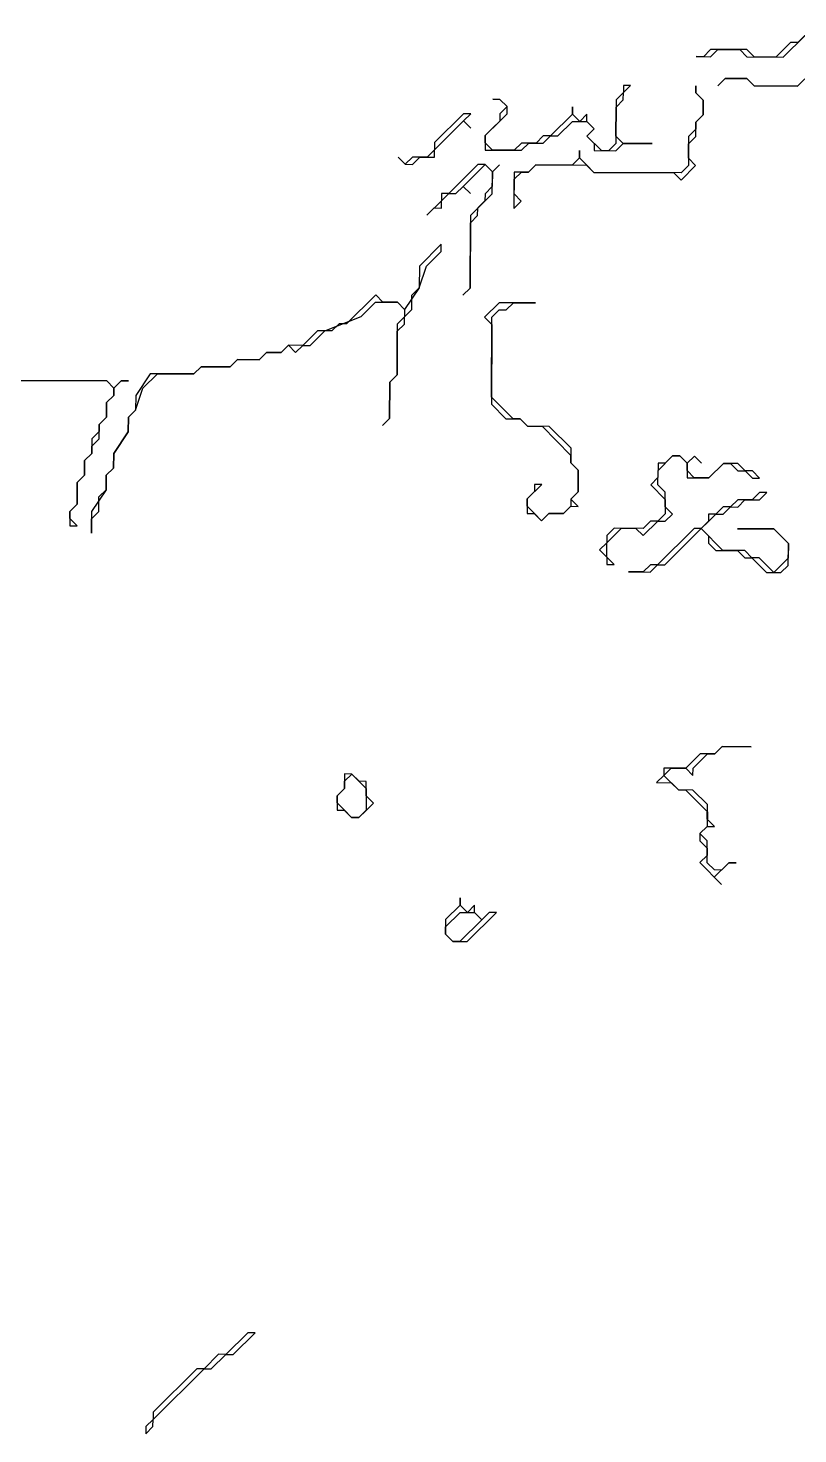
# Model space of a CAD drawing. Header units: inches. Extents: x 0 to 116, y 2 to 63.
# Drawn here: x 44.71 to 51.11, y 10.2 to 21.89 of the extents above; entities that cross this region are included whole.
import ezdxf

# ---------------------------------------------------------------- set-up
doc = ezdxf.new("R2010")
doc.units = ezdxf.units.IN

msp = doc.modelspace()

# ---------------------------------------------------------------- linework, layer by layer
for points in [[(51.23275, 21.89416), (51.11143, 21.77388), (51.05103, 21.77415), (50.9297, 21.65388), (50.7485, 21.65467), (50.68837, 21.71533), (50.38637, 21.71665), (50.32571, 21.65651), (50.26531, 21.65677), (50.38611, 21.65625), (50.44677, 21.71638), (50.62797, 21.71559), (50.6881, 21.65493), (50.9901, 21.65361), (51.17209, 21.83402)], [(51.23275, 21.89416), (51.11143, 21.77388), (51.05103, 21.77415), (50.9297, 21.65388), (50.7485, 21.65467), (50.68837, 21.71533), (50.38637, 21.71665), (50.32571, 21.65651), (50.26531, 21.65677), (50.38611, 21.65625), (50.44677, 21.71638), (50.62797, 21.71559), (50.6881, 21.65493), (50.9901, 21.65361), (51.17209, 21.83402)], [(51.17051, 21.47162), (51.10985, 21.41149), (50.74745, 21.41307), (50.68731, 21.47373), (50.50612, 21.47452), (50.44545, 21.41439), (50.50612, 21.47452), (50.68731, 21.47373), (50.74745, 21.41307), (51.10985, 21.41149), (51.17051, 21.47162)], [(51.17051, 21.47162), (51.10985, 21.41149), (50.74745, 21.41307), (50.68731, 21.47373), (50.50612, 21.47452), (50.44545, 21.41439), (50.50612, 21.47452), (50.68731, 21.47373), (50.74745, 21.41307), (51.10985, 21.41149), (51.17051, 21.47162)], [(44.5155, 18.96384), (45.3611, 18.96015), (45.42123, 18.89948), (45.42097, 18.83909), (45.3603, 18.77895), (45.35978, 18.65815), (45.29911, 18.59801), (45.29885, 18.53762), (45.23819, 18.47748), (45.23766, 18.35668), (45.177, 18.29654), (45.17647, 18.17575), (45.11581, 18.11561), (45.11502, 17.93441), (45.05435, 17.87428), (45.05383, 17.75348), (45.11423, 17.75321), (45.05409, 17.81388), (45.05435, 17.87428), (45.11502, 17.93441), (45.11581, 18.11561), (45.17647, 18.17575), (45.177, 18.29654), (45.23766, 18.35668), (45.23792, 18.41708), (45.29859, 18.47722), (45.29911, 18.59801), (45.35978, 18.65815), (45.3603, 18.77895), (45.42097, 18.83909), (45.42123, 18.89948), (45.48189, 18.95962), (45.54229, 18.95936), (45.48189, 18.95962), (45.42123, 18.89948), (45.3611, 18.96015), (44.5155, 18.96384)], [(44.5155, 18.96384), (45.3611, 18.96015), (45.42123, 18.89948), (45.42097, 18.83909), (45.3603, 18.77895), (45.35978, 18.65815), (45.29911, 18.59801), (45.29885, 18.53762), (45.23819, 18.47748), (45.23766, 18.35668), (45.177, 18.29654), (45.17647, 18.17575), (45.11581, 18.11561), (45.11502, 17.93441), (45.05435, 17.87428), (45.05383, 17.75348), (45.11423, 17.75321), (45.05409, 17.81388), (45.05435, 17.87428), (45.11502, 17.93441), (45.11581, 18.11561), (45.17647, 18.17575), (45.177, 18.29654), (45.23766, 18.35668), (45.23792, 18.41708), (45.29859, 18.47722), (45.29911, 18.59801), (45.35978, 18.65815), (45.3603, 18.77895), (45.42097, 18.83909), (45.42123, 18.89948), (45.48189, 18.95962), (45.54229, 18.95936), (45.48189, 18.95962), (45.42123, 18.89948), (45.3611, 18.96015), (44.5155, 18.96384)]]:
    msp.add_lwpolyline(points)
for points in [[(49.89975, 20.93356), (49.65815, 20.93462), (49.59802, 20.99528), (49.59907, 21.23688), (49.65973, 21.29701), (49.66, 21.35741), (49.72066, 21.41755), (49.66026, 21.41781), (49.66, 21.35741), (49.59933, 21.29728), (49.59775, 20.93488), (49.53709, 20.87474), (49.47669, 20.87501), (49.35642, 20.99633), (49.41708, 21.05647), (49.35694, 21.11713), (49.35721, 21.17753), (49.29655, 21.1174), (49.23641, 21.17806), (49.23667, 21.23846), (49.23641, 21.17806), (49.05442, 20.99765), (48.99402, 20.99792), (48.93336, 20.93778), (48.81256, 20.93831), (48.7519, 20.87817), (48.5707, 20.87896), (48.51056, 20.93962), (48.51083, 21.00002), (48.69281, 21.18043), (48.69308, 21.24083), (48.63294, 21.30149), (48.57254, 21.30176), (48.63294, 21.30149), (48.69308, 21.24083), (48.63242, 21.1807), (48.63215, 21.1203), (48.51083, 21.00002), (48.5103, 20.87922), (48.8123, 20.87791), (48.87296, 20.93804), (48.99376, 20.93752), (49.05442, 20.99765), (49.11482, 20.99739), (49.23615, 21.11766), (49.35694, 21.11713), (49.41708, 21.05647), (49.35642, 20.99633), (49.41655, 20.93567), (49.41629, 20.87527), (49.59749, 20.87448), (49.65815, 20.93462)], [(49.89975, 20.93356), (49.65815, 20.93462), (49.59802, 20.99528), (49.59907, 21.23688), (49.65973, 21.29701), (49.66, 21.35741), (49.72066, 21.41755), (49.66026, 21.41781), (49.66, 21.35741), (49.59933, 21.29728), (49.59775, 20.93488), (49.53709, 20.87474), (49.47669, 20.87501), (49.35642, 20.99633), (49.41708, 21.05647), (49.35694, 21.11713), (49.35721, 21.17753), (49.29655, 21.1174), (49.23641, 21.17806), (49.23667, 21.23846), (49.23641, 21.17806), (49.05442, 20.99765), (48.99402, 20.99792), (48.93336, 20.93778), (48.81256, 20.93831), (48.7519, 20.87817), (48.5707, 20.87896), (48.51056, 20.93962), (48.51083, 21.00002), (48.69281, 21.18043), (48.69308, 21.24083), (48.63294, 21.30149), (48.57254, 21.30176), (48.63294, 21.30149), (48.69308, 21.24083), (48.63242, 21.1807), (48.63215, 21.1203), (48.51083, 21.00002), (48.5103, 20.87922), (48.8123, 20.87791), (48.87296, 20.93804), (48.99376, 20.93752), (49.05442, 20.99765), (49.11482, 20.99739), (49.23615, 21.11766), (49.35694, 21.11713), (49.41708, 21.05647), (49.35642, 20.99633), (49.41655, 20.93567), (49.41629, 20.87527), (49.59749, 20.87448), (49.65815, 20.93462)], [(50.26425, 21.41518), (50.26399, 21.35478), (50.32413, 21.29411), (50.3236, 21.17332), (50.26294, 21.11318), (50.26267, 21.05278), (50.20201, 20.99264), (50.20096, 20.75105), (50.14029, 20.69091), (49.4155, 20.69407), (49.29523, 20.8154), (49.29549, 20.8758), (49.29523, 20.8154), (49.23456, 20.75526), (48.93257, 20.75658), (48.8719, 20.69645), (48.75111, 20.69697), (48.74979, 20.39498), (48.81045, 20.45511), (48.75032, 20.51577), (48.75084, 20.63657), (48.81151, 20.69671), (48.8719, 20.69645), (48.93257, 20.75658), (49.35536, 20.75474), (49.4155, 20.69407), (50.07989, 20.69117), (50.14003, 20.63051), (50.26135, 20.75078), (50.20122, 20.81145), (50.20175, 20.93225), (50.26241, 20.99238), (50.26294, 21.11318), (50.3236, 21.17332), (50.32413, 21.29411), (50.26399, 21.35478)], [(50.26425, 21.41518), (50.26399, 21.35478), (50.32413, 21.29411), (50.3236, 21.17332), (50.26294, 21.11318), (50.26267, 21.05278), (50.20201, 20.99264), (50.20096, 20.75105), (50.14029, 20.69091), (49.4155, 20.69407), (49.29523, 20.8154), (49.29549, 20.8758), (49.29523, 20.8154), (49.23456, 20.75526), (48.93257, 20.75658), (48.8719, 20.69645), (48.75111, 20.69697), (48.74979, 20.39498), (48.81045, 20.45511), (48.75032, 20.51577), (48.75084, 20.63657), (48.81151, 20.69671), (48.8719, 20.69645), (48.93257, 20.75658), (49.35536, 20.75474), (49.4155, 20.69407), (50.07989, 20.69117), (50.14003, 20.63051), (50.26135, 20.75078), (50.20122, 20.81145), (50.20175, 20.93225), (50.26241, 20.99238), (50.26294, 21.11318), (50.3236, 21.17332), (50.32413, 21.29411), (50.26399, 21.35478)], [(48.39082, 21.18175), (48.33042, 21.18201), (48.08777, 20.94147), (48.0875, 20.88107), (48.02684, 20.82093), (47.90604, 20.82146), (47.84538, 20.76133), (47.78524, 20.82199), (47.84538, 20.76133), (47.90578, 20.76106), (47.96644, 20.8212), (48.08724, 20.82067), (48.0875, 20.88107), (48.33015, 21.12161), (48.39029, 21.06095), (48.33015, 21.12161)], [(48.39082, 21.18175), (48.33042, 21.18201), (48.08777, 20.94147), (48.0875, 20.88107), (48.02684, 20.82093), (47.90604, 20.82146), (47.84538, 20.76133), (47.78524, 20.82199), (47.84538, 20.76133), (47.90578, 20.76106), (47.96644, 20.8212), (48.08724, 20.82067), (48.0875, 20.88107), (48.33015, 21.12161), (48.39029, 21.06095), (48.33015, 21.12161)], [(48.63057, 20.7579), (48.56991, 20.69776), (48.50977, 20.75843), (48.44937, 20.75869), (48.20672, 20.51815), (48.14632, 20.51841), (48.14606, 20.45801), (48.02473, 20.33774), (48.08539, 20.39787), (48.14579, 20.39761), (48.14606, 20.45801), (48.20672, 20.51815), (48.26712, 20.51788), (48.32778, 20.57802), (48.38792, 20.51736), (48.32778, 20.57802), (48.50977, 20.75843), (48.56991, 20.69776), (48.56938, 20.57696), (48.50872, 20.51683), (48.50845, 20.45643), (48.38713, 20.33616), (48.38449, 19.73216), (48.32383, 19.67203), (48.38449, 19.73216), (48.38686, 20.27576), (48.44753, 20.33589), (48.44779, 20.39629), (48.56912, 20.51656), (48.56991, 20.69776)], [(48.63057, 20.7579), (48.56991, 20.69776), (48.50977, 20.75843), (48.44937, 20.75869), (48.20672, 20.51815), (48.14632, 20.51841), (48.14606, 20.45801), (48.02473, 20.33774), (48.08539, 20.39787), (48.14579, 20.39761), (48.14606, 20.45801), (48.20672, 20.51815), (48.26712, 20.51788), (48.32778, 20.57802), (48.38792, 20.51736), (48.32778, 20.57802), (48.50977, 20.75843), (48.56991, 20.69776), (48.56938, 20.57696), (48.50872, 20.51683), (48.50845, 20.45643), (48.38713, 20.33616), (48.38449, 19.73216), (48.32383, 19.67203), (48.38449, 19.73216), (48.38686, 20.27576), (48.44753, 20.33589), (48.44779, 20.39629), (48.56912, 20.51656), (48.56991, 20.69776)], [(48.14448, 20.09561), (47.96249, 19.91521), (47.9617, 19.73401), (47.84011, 19.55334), (47.77997, 19.614), (47.65917, 19.61453), (47.59904, 19.67519), (47.35638, 19.43465), (47.29599, 19.43491), (47.23532, 19.37477), (47.11452, 19.3753), (46.9932, 19.25503), (46.8724, 19.25556), (46.81174, 19.19542), (46.69094, 19.19595), (46.63027, 19.13581), (46.44908, 19.1366), (46.38841, 19.07647), (46.14681, 19.07752), (46.08615, 19.01738), (45.72376, 19.01897), (45.60217, 18.83829), (45.60164, 18.7175), (45.54098, 18.65736), (45.54045, 18.53656), (45.41886, 18.35589), (45.41833, 18.23509), (45.35767, 18.17496), (45.35714, 18.05416), (45.23555, 17.87349), (45.23476, 17.69229), (45.23529, 17.81309), (45.29595, 17.87322), (45.29648, 17.99402), (45.35714, 18.05416), (45.35767, 18.17496), (45.41833, 18.23509), (45.41886, 18.35589), (45.54045, 18.53656), (45.54098, 18.65736), (45.60164, 18.7175), (45.66283, 18.89843), (45.78415, 19.0187), (46.08615, 19.01738), (46.14681, 19.07752), (46.38841, 19.07647), (46.44908, 19.1366), (46.63027, 19.13581), (46.69094, 19.19595), (46.81174, 19.19542), (46.8724, 19.25556), (46.93253, 19.19489), (46.9932, 19.25503), (47.0536, 19.25477), (47.17492, 19.37504), (47.47745, 19.49452), (47.59877, 19.61479), (47.77997, 19.614), (47.84011, 19.55334), (47.83984, 19.49294), (47.77918, 19.4328), (47.77734, 19.01001), (47.71667, 18.94987), (47.71535, 18.64787), (47.65469, 18.58774), (47.71535, 18.64787), (47.71667, 18.94987), (47.77734, 19.01001), (47.77892, 19.3724), (47.83958, 19.43254), (47.83984, 19.49294), (47.90051, 19.55307), (47.90103, 19.67387), (47.9617, 19.73401), (48.02289, 19.91494), (48.14421, 20.03521)], [(48.14448, 20.09561), (47.96249, 19.91521), (47.9617, 19.73401), (47.84011, 19.55334), (47.77997, 19.614), (47.65917, 19.61453), (47.59904, 19.67519), (47.35638, 19.43465), (47.29599, 19.43491), (47.23532, 19.37477), (47.11452, 19.3753), (46.9932, 19.25503), (46.8724, 19.25556), (46.81174, 19.19542), (46.69094, 19.19595), (46.63027, 19.13581), (46.44908, 19.1366), (46.38841, 19.07647), (46.14681, 19.07752), (46.08615, 19.01738), (45.72376, 19.01897), (45.60217, 18.83829), (45.60164, 18.7175), (45.54098, 18.65736), (45.54045, 18.53656), (45.41886, 18.35589), (45.41833, 18.23509), (45.35767, 18.17496), (45.35714, 18.05416), (45.23555, 17.87349), (45.23476, 17.69229), (45.23529, 17.81309), (45.29595, 17.87322), (45.29648, 17.99402), (45.35714, 18.05416), (45.35767, 18.17496), (45.41833, 18.23509), (45.41886, 18.35589), (45.54045, 18.53656), (45.54098, 18.65736), (45.60164, 18.7175), (45.66283, 18.89843), (45.78415, 19.0187), (46.08615, 19.01738), (46.14681, 19.07752), (46.38841, 19.07647), (46.44908, 19.1366), (46.63027, 19.13581), (46.69094, 19.19595), (46.81174, 19.19542), (46.8724, 19.25556), (46.93253, 19.19489), (46.9932, 19.25503), (47.0536, 19.25477), (47.17492, 19.37504), (47.47745, 19.49452), (47.59877, 19.61479), (47.77997, 19.614), (47.84011, 19.55334), (47.83984, 19.49294), (47.77918, 19.4328), (47.77734, 19.01001), (47.71667, 18.94987), (47.71535, 18.64787), (47.65469, 18.58774), (47.71535, 18.64787), (47.71667, 18.94987), (47.77734, 19.01001), (47.77892, 19.3724), (47.83958, 19.43254), (47.83984, 19.49294), (47.90051, 19.55307), (47.90103, 19.67387), (47.9617, 19.73401), (48.02289, 19.91494), (48.14421, 20.03521)], [(48.62556, 19.61031), (48.50424, 19.49004), (48.56437, 19.42938), (48.56147, 18.76498), (48.68175, 18.64366), (48.80254, 18.64313), (48.86268, 18.58247), (48.98348, 18.58194), (49.22402, 18.33929), (49.22376, 18.27889), (49.2839, 18.21822), (49.2831, 18.03703), (49.22244, 17.97689), (49.22218, 17.91649), (49.16152, 17.85635), (49.04072, 17.85688), (48.98005, 17.79675), (48.85978, 17.91807), (48.86005, 17.97847), (48.98137, 18.09874), (48.92097, 18.09901), (48.92071, 18.03861), (48.86005, 17.97847), (48.85952, 17.85767), (48.91992, 17.85741), (48.98005, 17.79675), (49.04072, 17.85688), (49.16152, 17.85635), (49.22218, 17.91649), (49.28258, 17.91623), (49.22244, 17.97689), (49.2831, 18.03703), (49.2839, 18.21822), (49.22376, 18.27889), (49.22429, 18.39969), (49.04388, 18.58167), (48.86268, 18.58247), (48.80254, 18.64313), (48.74215, 18.64339), (48.56174, 18.82538), (48.56464, 19.48977), (48.6253, 19.54991), (48.6857, 19.54965), (48.74636, 19.60978), (48.92756, 19.60899)], [(48.62556, 19.61031), (48.50424, 19.49004), (48.56437, 19.42938), (48.56147, 18.76498), (48.68175, 18.64366), (48.80254, 18.64313), (48.86268, 18.58247), (48.98348, 18.58194), (49.22402, 18.33929), (49.22376, 18.27889), (49.2839, 18.21822), (49.2831, 18.03703), (49.22244, 17.97689), (49.22218, 17.91649), (49.16152, 17.85635), (49.04072, 17.85688), (48.98005, 17.79675), (48.85978, 17.91807), (48.86005, 17.97847), (48.98137, 18.09874), (48.92097, 18.09901), (48.92071, 18.03861), (48.86005, 17.97847), (48.85952, 17.85767), (48.91992, 17.85741), (48.98005, 17.79675), (49.04072, 17.85688), (49.16152, 17.85635), (49.22218, 17.91649), (49.28258, 17.91623), (49.22244, 17.97689), (49.2831, 18.03703), (49.2839, 18.21822), (49.22376, 18.27889), (49.22429, 18.39969), (49.04388, 18.58167), (48.86268, 18.58247), (48.80254, 18.64313), (48.74215, 18.64339), (48.56174, 18.82538), (48.56464, 19.48977), (48.6253, 19.54991), (48.6857, 19.54965), (48.74636, 19.60978), (48.92756, 19.60899)], [(50.79362, 18.15124), (50.73348, 18.2119), (50.67308, 18.21216), (50.61295, 18.27283), (50.49215, 18.27335), (50.37082, 18.15308), (50.25002, 18.15361), (50.18989, 18.21427), (50.19015, 18.27467), (50.25081, 18.33481), (50.31095, 18.27414), (50.25081, 18.33481), (50.19015, 18.27467), (50.13001, 18.33533), (50.06961, 18.3356), (50.00895, 18.27546), (49.94855, 18.27572), (49.94803, 18.15493), (49.88736, 18.09479), (50.00763, 17.97346), (50.00711, 17.85267), (49.94644, 17.79253), (49.88604, 17.79279), (49.82538, 17.73266), (49.58378, 17.73371), (49.52312, 17.67358), (49.52286, 17.61318), (49.46219, 17.55304), (49.52233, 17.49238), (49.52207, 17.43198), (49.58247, 17.43171), (49.52233, 17.49238), (49.52286, 17.61318), (49.64418, 17.73345), (49.76498, 17.73292), (49.82512, 17.67226), (49.94644, 17.79253), (50.00684, 17.79227), (50.06751, 17.8524), (50.00737, 17.91306), (50.0079, 18.03386), (49.94776, 18.09453), (49.94829, 18.21533), (50.06961, 18.3356), (50.13001, 18.33533), (50.19015, 18.27467), (50.18962, 18.15387), (50.37082, 18.15308), (50.49215, 18.27335), (50.55255, 18.27309), (50.61268, 18.21243), (50.67308, 18.21216), (50.73322, 18.1515)], [(50.79362, 18.15124), (50.73348, 18.2119), (50.67308, 18.21216), (50.61295, 18.27283), (50.49215, 18.27335), (50.37082, 18.15308), (50.25002, 18.15361), (50.18989, 18.21427), (50.19015, 18.27467), (50.25081, 18.33481), (50.31095, 18.27414), (50.25081, 18.33481), (50.19015, 18.27467), (50.13001, 18.33533), (50.06961, 18.3356), (50.00895, 18.27546), (49.94855, 18.27572), (49.94803, 18.15493), (49.88736, 18.09479), (50.00763, 17.97346), (50.00711, 17.85267), (49.94644, 17.79253), (49.88604, 17.79279), (49.82538, 17.73266), (49.58378, 17.73371), (49.52312, 17.67358), (49.52286, 17.61318), (49.46219, 17.55304), (49.52233, 17.49238), (49.52207, 17.43198), (49.58247, 17.43171), (49.52233, 17.49238), (49.52286, 17.61318), (49.64418, 17.73345), (49.76498, 17.73292), (49.82512, 17.67226), (49.94644, 17.79253), (50.00684, 17.79227), (50.06751, 17.8524), (50.00737, 17.91306), (50.0079, 18.03386), (49.94776, 18.09453), (49.94829, 18.21533), (50.06961, 18.3356), (50.13001, 18.33533), (50.19015, 18.27467), (50.18962, 18.15387), (50.37082, 18.15308), (50.49215, 18.27335), (50.55255, 18.27309), (50.61268, 18.21243), (50.67308, 18.21216), (50.73322, 18.1515)], [(51.03284, 17.60659), (50.91257, 17.72791), (50.61057, 17.72923), (50.91257, 17.72791), (51.03284, 17.60659), (51.03232, 17.48579), (50.91099, 17.36552), (50.79072, 17.48684), (50.73032, 17.48711), (50.67018, 17.54777), (50.48898, 17.54856), (50.30858, 17.73055), (50.4299, 17.85082), (50.4903, 17.85056), (50.55097, 17.91069), (50.61136, 17.91043), (50.67203, 17.97056), (50.79283, 17.97004), (50.85349, 18.03017), (50.79309, 18.03044), (50.73243, 17.9703), (50.61163, 17.97083), (50.55097, 17.91069), (50.49057, 17.91096), (50.4299, 17.85082), (50.3695, 17.85108), (50.36924, 17.79068), (50.30858, 17.73055), (50.24818, 17.73081), (49.94486, 17.43013), (49.88446, 17.4304), (49.8238, 17.37026), (49.703, 17.37079), (49.8842, 17.37), (49.94486, 17.43013), (50.00526, 17.42987), (50.30858, 17.73055), (50.36871, 17.66989), (50.36845, 17.60949), (50.42859, 17.54882), (50.60978, 17.54803), (50.66992, 17.48737), (50.73032, 17.48711), (50.85059, 17.36578), (50.97139, 17.36525), (51.03205, 17.42539)], [(51.03284, 17.60659), (50.91257, 17.72791), (50.61057, 17.72923), (50.91257, 17.72791), (51.03284, 17.60659), (51.03232, 17.48579), (50.91099, 17.36552), (50.79072, 17.48684), (50.73032, 17.48711), (50.67018, 17.54777), (50.48898, 17.54856), (50.30858, 17.73055), (50.4299, 17.85082), (50.4903, 17.85056), (50.55097, 17.91069), (50.61136, 17.91043), (50.67203, 17.97056), (50.79283, 17.97004), (50.85349, 18.03017), (50.79309, 18.03044), (50.73243, 17.9703), (50.61163, 17.97083), (50.55097, 17.91069), (50.49057, 17.91096), (50.4299, 17.85082), (50.3695, 17.85108), (50.36924, 17.79068), (50.30858, 17.73055), (50.24818, 17.73081), (49.94486, 17.43013), (49.88446, 17.4304), (49.8238, 17.37026), (49.703, 17.37079), (49.8842, 17.37), (49.94486, 17.43013), (50.00526, 17.42987), (50.30858, 17.73055), (50.36871, 17.66989), (50.36845, 17.60949), (50.42859, 17.54882), (50.60978, 17.54803), (50.66992, 17.48737), (50.73032, 17.48711), (50.85059, 17.36578), (50.97139, 17.36525), (51.03205, 17.42539)], [(50.72347, 15.91672), (50.48187, 15.91778), (50.42121, 15.85764), (50.30041, 15.85817), (50.17908, 15.73789), (49.99788, 15.73869), (49.99762, 15.67829), (49.93696, 15.61815), (50.05776, 15.61762), (50.11789, 15.55696), (50.17829, 15.5567), (50.3587, 15.37471), (50.35817, 15.25391), (50.29751, 15.19377), (50.29724, 15.13337), (50.35738, 15.07271), (50.35712, 15.01231), (50.29645, 14.95217), (50.47686, 14.77019), (50.41673, 14.83085), (50.53805, 14.95112), (50.59845, 14.95086), (50.53805, 14.95112), (50.47739, 14.89098), (50.41699, 14.89125), (50.35685, 14.95191), (50.35764, 15.13311), (50.29751, 15.19377), (50.35817, 15.25391), (50.41857, 15.25365), (50.35843, 15.31431), (50.35896, 15.43511), (50.23869, 15.55643), (50.11789, 15.55696), (49.99762, 15.67829), (50.05828, 15.73842), (50.17908, 15.73789), (50.23922, 15.67723), (50.23948, 15.73763), (50.36081, 15.8579), (50.42121, 15.85764), (50.48187, 15.91778)], [(50.72347, 15.91672), (50.48187, 15.91778), (50.42121, 15.85764), (50.30041, 15.85817), (50.17908, 15.73789), (49.99788, 15.73869), (49.99762, 15.67829), (49.93696, 15.61815), (50.05776, 15.61762), (50.11789, 15.55696), (50.17829, 15.5567), (50.3587, 15.37471), (50.35817, 15.25391), (50.29751, 15.19377), (50.29724, 15.13337), (50.35738, 15.07271), (50.35712, 15.01231), (50.29645, 14.95217), (50.47686, 14.77019), (50.41673, 14.83085), (50.53805, 14.95112), (50.59845, 14.95086), (50.53805, 14.95112), (50.47739, 14.89098), (50.41699, 14.89125), (50.35685, 14.95191), (50.35764, 15.13311), (50.29751, 15.19377), (50.35817, 15.25391), (50.41857, 15.25365), (50.35843, 15.31431), (50.35896, 15.43511), (50.23869, 15.55643), (50.11789, 15.55696), (49.99762, 15.67829), (50.05828, 15.73842), (50.17908, 15.73789), (50.23922, 15.67723), (50.23948, 15.73763), (50.36081, 15.8579), (50.42121, 15.85764), (50.48187, 15.91778)], [(47.34004, 15.68988), (47.33952, 15.56908), (47.27885, 15.50895), (47.27833, 15.38815), (47.33873, 15.38788), (47.39886, 15.32722), (47.45926, 15.32696), (47.58059, 15.44723), (47.52045, 15.50789), (47.52098, 15.62869), (47.46058, 15.62896), (47.40044, 15.68962)], [(47.34004, 15.68988), (47.33952, 15.56908), (47.27885, 15.50895), (47.27833, 15.38815), (47.33873, 15.38788), (47.39886, 15.32722), (47.45926, 15.32696), (47.58059, 15.44723), (47.52045, 15.50789), (47.52098, 15.62869), (47.46058, 15.62896), (47.40044, 15.68962)], [(47.40044, 15.68962), (47.52072, 15.56829), (47.51993, 15.38709), (47.45926, 15.32696), (47.39886, 15.32722), (47.27859, 15.44855), (47.27885, 15.50895), (47.33952, 15.56908), (47.33978, 15.62948)], [(48.60343, 14.53676), (48.54303, 14.53702), (48.48236, 14.47689), (48.42223, 14.53755), (48.42249, 14.59795), (48.36183, 14.53781), (48.30169, 14.59848), (48.30196, 14.65887), (48.30169, 14.59848), (48.18037, 14.4782), (48.17984, 14.3574), (48.23997, 14.29674), (48.36077, 14.29621)], [(48.60343, 14.53676), (48.54303, 14.53702), (48.48236, 14.47689), (48.42223, 14.53755), (48.42249, 14.59795), (48.36183, 14.53781), (48.30169, 14.59848), (48.30196, 14.65887), (48.30169, 14.59848), (48.18037, 14.4782), (48.17984, 14.3574), (48.23997, 14.29674), (48.36077, 14.29621)], [(48.42223, 14.53755), (48.48236, 14.47689), (48.30037, 14.29648), (48.23997, 14.29674), (48.17984, 14.3574), (48.1801, 14.4178), (48.30143, 14.53808)], [(46.59496, 11.04229), (46.53456, 11.04255), (46.35257, 10.86214), (46.29217, 10.86241), (46.17085, 10.74214), (46.11045, 10.7424), (45.74647, 10.38158), (45.7462, 10.32119), (45.68554, 10.26105), (45.68528, 10.20065), (45.74594, 10.26079), (45.7462, 10.32119), (46.17085, 10.74214), (46.23124, 10.74187), (46.35257, 10.86214), (46.41297, 10.86188)], [(46.59496, 11.04229), (46.53456, 11.04255), (46.35257, 10.86214), (46.29217, 10.86241), (46.17085, 10.74214), (46.11045, 10.7424), (45.74647, 10.38158), (45.7462, 10.32119), (45.68554, 10.26105), (45.68528, 10.20065), (45.74594, 10.26079), (45.7462, 10.32119), (46.17085, 10.74214), (46.23124, 10.74187), (46.35257, 10.86214), (46.41297, 10.86188)]]:
    msp.add_lwpolyline(points, close=True)

doc.saveas('drawing.dxf')
